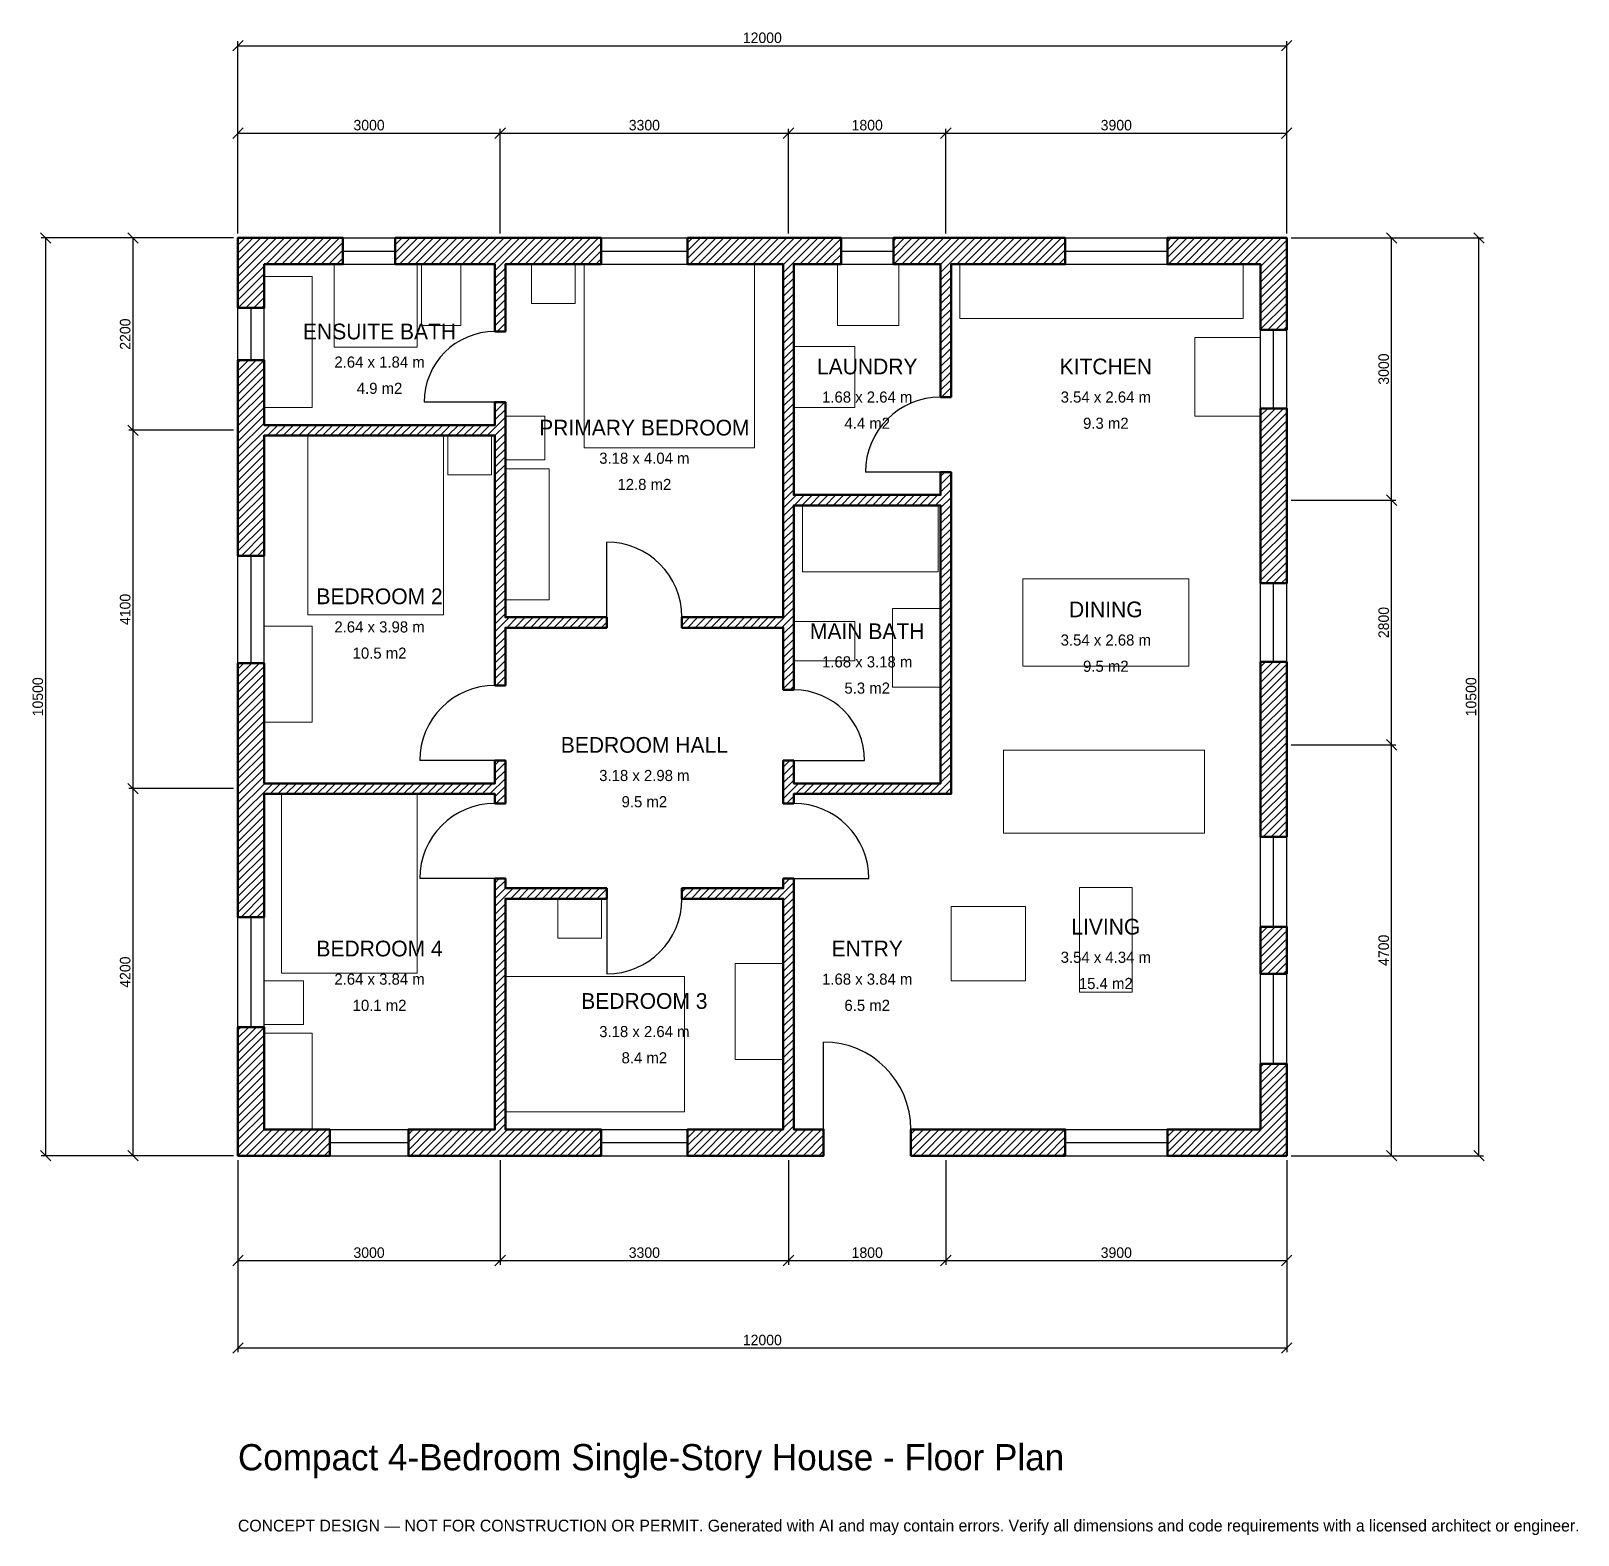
# Model space of a CAD drawing. Header units: millimetres. Extents: x -2369 to 15333, y -4341 to 12869.
import ezdxf
from ezdxf.enums import TextEntityAlignment as Align

# ---------------------------------------------------------------- set-up
doc = ezdxf.new("R2010")
doc.units = ezdxf.units.MM
for name, color, linetype, lineweight in [('A-ANNO-DIMS', 1, 'Continuous', 13), ('A-ANNO-TEXT', 7, 'Continuous', 18), ('A-AREA-IDEN', 7, 'Continuous', 18), ('A-DOOR', 2, 'Continuous', 25), ('A-FLOR-FIXT', 9, 'Continuous', 13), ('A-FURN', 9, 'Continuous', 13), ('A-GLAZ', 4, 'Continuous', 25), ('A-WALL', 7, 'Continuous', 50), ('A-WALL-PATT', 8, 'Continuous', 13)]:
    doc.layers.add(name, color=color, linetype=linetype, lineweight=lineweight)
doc.dimstyles.new('PLAN', dxfattribs={"dimtxt": 120, "dimasz": 80, "dimexe": 50, "dimexo": 50, "dimgap": 30, "dimtad": 1, "dimdec": 0, "dimtsz": 60, "dimcen": 2.5, "dimclrd": 1, "dimclre": 1, "dimazin": 3, "dimtfac": 1, "dimtmove": 0, "dimatfit": 3})

msp = doc.modelspace()

# ---------------------------------------------------------------- hatches: boundary and pattern name
at = {"layer": 'A-WALL-PATT'}
h = msp.add_hatch(dxfattribs=at)
h.set_pattern_fill('ANSI31', color=8, scale=20)
h.paths.add_polyline_path([(2940, -0.001), (2940, 0), (2850, 0), (1950, 0), (1950, 300), (2850, 300), (2940, 300), (2940, 2940), (2940, 3060), (2940, 3170), (3060, 3170), (3060, 3060), (4220, 3060), (4220, 2940), (3060, 2940), (3060, 300), (3150, 300), (4155, 300), (4155, 0), (3150, 0), (3060, 0), (3060, -0.001), (2940, -0.001)])
h.paths.add_polyline_path([(300, 0), (300, -0.001), (0, -0.001), (0, 0), (-0.001, 0), (-0.001, 300), (0, 300), (0, 1470), (300, 1470), (300, 300), (1050, 300), (1050, 0), (300, 0)])
h.paths.add_polyline_path([(0, 4050), (0, 4140), (-0.001, 4140), (-0.001, 4260), (0, 4260), (0, 4350), (0, 5635), (300, 5635), (300, 4350), (300, 4260), (2940, 4260), (2940, 4520), (3060, 4520), (3060, 4260), (3060, 4140), (3060, 4030), (2940, 4030), (2940, 4140), (300, 4140), (300, 4050), (300, 2730), (0, 2730), (0, 4050)])
h.paths.add_polyline_path([(0, 8150), (0, 8240), (-0.001, 8240), (-0.001, 8360), (0, 8360), (0, 8450), (0, 9100), (300, 9100), (300, 8450), (300, 8360), (2940, 8360), (2940, 8620), (3060, 8620), (3060, 8360), (3060, 8240), (3060, 6160), (4220, 6160), (4220, 6040), (3060, 6040), (3060, 5380), (2940, 5380), (2940, 6040), (2940, 6160), (2940, 8240), (300, 8240), (300, 8150), (300, 6865), (0, 6865), (0, 8150)])
h.paths.add_polyline_path([(0, 10200), (-0.001, 10200), (-0.001, 10500), (0, 10500), (0, 10500.001), (300, 10500.001), (300, 10500), (1200, 10500), (1200, 10200), (300, 10200), (300, 9700), (0, 9700), (0, 10200)])
h.paths.add_polyline_path([(2850, 10500), (2940, 10500), (2940, 10500.001), (3060, 10500.001), (3060, 10500), (3150, 10500), (4155, 10500), (4155, 10200), (3150, 10200), (3060, 10200), (3060, 9430), (2940, 9430), (2940, 10200), (2850, 10200), (1800, 10200), (1800, 10500), (2850, 10500)])
h.paths.add_polyline_path([(6150, 10500), (6240, 10500), (6240, 10500.001), (6360, 10500.001), (6360, 10500), (6450, 10500), (6900, 10500), (6900, 10200), (6450, 10200), (6360, 10200), (6360, 7560), (8040, 7560), (8040, 7820), (8160, 7820), (8160, 7560), (8160, 7440), (8160, 4760), (8160, 4640), (8160, 4260), (8160, 4140), (8040, 4140), (6360, 4140), (6360, 4030), (6240, 4030), (6240, 4140), (6240, 4260), (6240, 4520), (6360, 4520), (6360, 4260), (8040, 4260), (8040, 4640), (8040, 4760), (8040, 7440), (6360, 7440), (6360, 6160), (6360, 6040), (6360, 5330), (6240, 5330), (6240, 6040), (5080, 6040), (5080, 6160), (6240, 6160), (6240, 7440), (6240, 7560), (6240, 10200), (6150, 10200), (5145, 10200), (5145, 10500), (6150, 10500)])
h.paths.add_polyline_path([(7950, 10500), (8040, 10500), (8040, 10500.001), (8160, 10500.001), (8160, 10500), (8250, 10500), (9465, 10500), (9465, 10200), (8250, 10200), (8160, 10200), (8160, 8680), (8040, 8680), (8040, 10200), (7950, 10200), (7500, 10200), (7500, 10500), (7950, 10500)])
h.paths.add_polyline_path([(11700, 10500), (11700, 10500.001), (12000, 10500.001), (12000, 10500), (12000.001, 10500), (12000.001, 10200), (12000, 10200), (12000, 9450), (11700, 9450), (11700, 10200), (10635, 10200), (10635, 10500), (11700, 10500)])
h.paths.add_polyline_path([(12000, 7650), (12000, 7350), (12000, 6550), (11700, 6550), (11700, 7350), (11700, 7650), (11700, 8550), (12000, 8550), (12000, 7650)])
h.paths.add_polyline_path([(12000, 4850), (12000, 4550), (12000, 3648.333), (11700, 3648.333), (11700, 4550), (11700, 4850), (11700, 5650), (12000, 5650), (12000, 4850)])
h.paths.add_polyline_path([(12000, 2081.667), (11700, 2081.667), (11700, 2618.333), (12000, 2618.333), (12000, 2081.667)])
h.paths.add_polyline_path([(12000, 300), (12000.001, 300), (12000.001, 0), (12000, 0), (12000, -0.001), (11700, -0.001), (11700, 0), (10635, 0), (10635, 300), (11700, 300), (11700, 1051.667), (12000, 1051.667), (12000, 300)])
h.paths.add_polyline_path([(8250, 0), (7950, 0), (7700, 0), (7700, 300), (7950, 300), (8250, 300), (9465, 300), (9465, 0), (8250, 0)])
h.paths.add_polyline_path([(6450, 0), (6360, 0), (6360, -0.001), (6240, -0.001), (6240, 0), (6150, 0), (5145, 0), (5145, 300), (6150, 300), (6240, 300), (6240, 2940), (5080, 2940), (5080, 3060), (6240, 3060), (6240, 3170), (6360, 3170), (6360, 3060), (6360, 2940), (6360, 300), (6450, 300), (6700, 300), (6700, 0), (6450, 0)])

# ---------------------------------------------------------------- linework, layer by layer
at = {"layer": 'A-DOOR'}
for p, q in [((2940, 8620), (2130, 8620)), ((8040, 7820), (7180, 7820)), ((4220, 6160), (4220, 7020)), ((2940, 4520), (2080, 4520)), ((6360, 4520), (7170, 4520)), ((2940, 3170), (2080, 3170)), ((6360, 3170), (7220, 3170)), ((4220, 2940), (4220, 2080)), ((6700, 300), (6700, 1300))]:
    msp.add_line(p, q, dxfattribs=at)
for centre, radius, start, end in [((2940, 8620), 810, 90, 180), ((8040, 7820), 860, 90, 180), ((4220, 6160), 860, 0, 90), ((2940, 4520), 860, 90, 180), ((6360, 4520), 810, 0, 90), ((2940, 3170), 860, 90, 180), ((6360, 3170), 860, 0, 90), ((4220, 2940), 860, 270, 360), ((6700, 300), 1000, 0, 90)]:
    msp.add_arc(centre, radius, start, end, dxfattribs=at)
at = {"layer": 'A-FLOR-FIXT'}
for points in [[(1100, 9250), (2050, 9250), (2050, 10200), (1100, 10200)], [(2100, 9500), (2550, 9500), (2550, 10200), (2100, 10200)], [(8260, 9580), (11500, 9580), (11500, 10200), (8260, 10200)], [(300, 8560), (850, 8560), (850, 10060), (300, 10060)], [(6460, 6680), (8010, 6680), (8010, 7440), (6460, 7440)], [(7490, 5360), (8040, 5360), (8040, 6260), (7490, 6260)], [(6360, 5660), (7060, 5660), (7060, 6110), (6360, 6110)]]:
    msp.add_lwpolyline(points, close=True, dxfattribs=at)
at = {"layer": 'A-FURN'}
for points in [[(3360, 9750), (3860, 9750), (3860, 10200), (3360, 10200)], [(3960, 8100), (5910, 8100), (5910, 10200), (3960, 10200)], [(6860, 9500), (7560, 9500), (7560, 10200), (6860, 10200)], [(6360, 8560), (7060, 8560), (7060, 9260), (6360, 9260)], [(10950, 8460), (11700, 8460), (11700, 9360), (10950, 9360)], [(3060, 7960), (3510, 7960), (3510, 8460), (3060, 8460)], [(800, 6190), (2350, 6190), (2350, 8240), (800, 8240)], [(2400, 7790), (2900, 7790), (2900, 8240), (2400, 8240)], [(3060, 6360), (3560, 6360), (3560, 7860), (3060, 7860)], [(8980, 5600), (10880, 5600), (10880, 6600), (8980, 6600)], [(300, 4960), (850, 4960), (850, 6060), (300, 6060)], [(8760, 3690), (11060, 3690), (11060, 4640), (8760, 4640)], [(500, 2090), (2050, 2090), (2050, 4140), (500, 4140)], [(9630, 1870), (10230, 1870), (10230, 3070), (9630, 3070)], [(3660, 2490), (4160, 2490), (4160, 2940), (3660, 2940)], [(8160, 2000), (9010, 2000), (9010, 2850), (8160, 2850)], [(5690, 1100), (6240, 1100), (6240, 2200), (5690, 2200)], [(300, 1500), (750, 1500), (750, 2000), (300, 2000)], [(3060, 500), (5110, 500), (5110, 2050), (3060, 2050)], [(300, 300), (850, 300), (850, 1400), (300, 1400)]]:
    msp.add_lwpolyline(points, close=True, dxfattribs=at)
at = {"layer": 'A-GLAZ'}
for p, q in [((1200, 10500), (1800, 10500)), ((4155, 10500), (5145, 10500)), ((6900, 10500), (7500, 10500)), ((9465, 10500), (10635, 10500)), ((1200, 10350), (1800, 10350)), ((4155, 10350), (5145, 10350)), ((6900, 10350), (7500, 10350)), ((9465, 10350), (10635, 10350)), ((1200, 10200), (1800, 10200)), ((4155, 10200), (5145, 10200)), ((6900, 10200), (7500, 10200)), ((9465, 10200), (10635, 10200)), ((0, 9100), (0, 9700)), ((150, 9100), (150, 9700)), ((300, 9100), (300, 9700)), ((11700, 8550), (11700, 9450)), ((11850, 8550), (11850, 9450)), ((12000, 8550), (12000, 9450)), ((0, 5635), (0, 6865)), ((150, 5635), (150, 6865)), ((300, 5635), (300, 6865)), ((11700, 5650), (11700, 6550)), ((11850, 5650), (11850, 6550)), ((12000, 5650), (12000, 6550)), ((11700, 2618.333), (11700, 3648.333)), ((11850, 2618.333), (11850, 3648.333)), ((12000, 2618.333), (12000, 3648.333)), ((0, 1470), (0, 2730)), ((150, 1470), (150, 2730)), ((300, 1470), (300, 2730)), ((11700, 1051.667), (11700, 2081.667)), ((11850, 1051.667), (11850, 2081.667)), ((12000, 1051.667), (12000, 2081.667)), ((1050, 300), (1950, 300)), ((4155, 300), (5145, 300)), ((9465, 300), (10635, 300)), ((1050, 150), (1950, 150)), ((1050, 0), (1950, 0)), ((4155, 150), (5145, 150)), ((4155, 0), (5145, 0)), ((9465, 150), (10635, 150)), ((9465, 0), (10635, 0))]:
    msp.add_line(p, q, dxfattribs=at)
at = {"layer": 'A-WALL'}
for points in [[(0, 10200), (-0.001, 10200), (-0.001, 10500), (0, 10500), (0, 10500.001), (300, 10500.001), (300, 10500), (1200, 10500), (1200, 10200), (300, 10200), (300, 9700), (0, 9700), (0, 10200)], [(2850, 10500), (2940, 10500), (2940, 10500.001), (3060, 10500.001), (3060, 10500), (3150, 10500), (4155, 10500), (4155, 10200), (3150, 10200), (3060, 10200), (3060, 9430), (2940, 9430), (2940, 10200), (2850, 10200), (1800, 10200), (1800, 10500), (2850, 10500)], [(6150, 10500), (6240, 10500), (6240, 10500.001), (6360, 10500.001), (6360, 10500), (6450, 10500), (6900, 10500), (6900, 10200), (6450, 10200), (6360, 10200), (6360, 7560), (8040, 7560), (8040, 7820), (8160, 7820), (8160, 7560), (8160, 7440), (8160, 4760), (8160, 4640), (8160, 4260), (8160, 4140), (8040, 4140), (6360, 4140), (6360, 4030), (6240, 4030), (6240, 4140), (6240, 4260), (6240, 4520), (6360, 4520), (6360, 4260), (8040, 4260), (8040, 4640), (8040, 4760), (8040, 7440), (6360, 7440), (6360, 6160), (6360, 6040), (6360, 5330), (6240, 5330), (6240, 6040), (5080, 6040), (5080, 6160), (6240, 6160), (6240, 7440), (6240, 7560), (6240, 10200), (6150, 10200), (5145, 10200), (5145, 10500), (6150, 10500)], [(7950, 10500), (8040, 10500), (8040, 10500.001), (8160, 10500.001), (8160, 10500), (8250, 10500), (9465, 10500), (9465, 10200), (8250, 10200), (8160, 10200), (8160, 8680), (8040, 8680), (8040, 10200), (7950, 10200), (7500, 10200), (7500, 10500), (7950, 10500)], [(11700, 10500), (11700, 10500.001), (12000, 10500.001), (12000, 10500), (12000.001, 10500), (12000.001, 10200), (12000, 10200), (12000, 9450), (11700, 9450), (11700, 10200), (10635, 10200), (10635, 10500), (11700, 10500)], [(0, 8150), (0, 8240), (-0.001, 8240), (-0.001, 8360), (0, 8360), (0, 8450), (0, 9100), (300, 9100), (300, 8450), (300, 8360), (2940, 8360), (2940, 8620), (3060, 8620), (3060, 8360), (3060, 8240), (3060, 6160), (4220, 6160), (4220, 6040), (3060, 6040), (3060, 5380), (2940, 5380), (2940, 6040), (2940, 6160), (2940, 8240), (300, 8240), (300, 8150), (300, 6865), (0, 6865), (0, 8150)], [(12000, 7650), (12000, 7350), (12000, 6550), (11700, 6550), (11700, 7350), (11700, 7650), (11700, 8550), (12000, 8550), (12000, 7650)], [(0, 4050), (0, 4140), (-0.001, 4140), (-0.001, 4260), (0, 4260), (0, 4350), (0, 5635), (300, 5635), (300, 4350), (300, 4260), (2940, 4260), (2940, 4520), (3060, 4520), (3060, 4260), (3060, 4140), (3060, 4030), (2940, 4030), (2940, 4140), (300, 4140), (300, 4050), (300, 2730), (0, 2730), (0, 4050)], [(12000, 4850), (12000, 4550), (12000, 3648.333), (11700, 3648.333), (11700, 4550), (11700, 4850), (11700, 5650), (12000, 5650), (12000, 4850)], [(2940, -0.001), (2940, 0), (2850, 0), (1950, 0), (1950, 300), (2850, 300), (2940, 300), (2940, 2940), (2940, 3060), (2940, 3170), (3060, 3170), (3060, 3060), (4220, 3060), (4220, 2940), (3060, 2940), (3060, 300), (3150, 300), (4155, 300), (4155, 0), (3150, 0), (3060, 0), (3060, -0.001), (2940, -0.001)], [(6450, 0), (6360, 0), (6360, -0.001), (6240, -0.001), (6240, 0), (6150, 0), (5145, 0), (5145, 300), (6150, 300), (6240, 300), (6240, 2940), (5080, 2940), (5080, 3060), (6240, 3060), (6240, 3170), (6360, 3170), (6360, 3060), (6360, 2940), (6360, 300), (6450, 300), (6700, 300), (6700, 0), (6450, 0)], [(12000, 2081.667), (11700, 2081.667), (11700, 2618.333), (12000, 2618.333), (12000, 2081.667)], [(300, 0), (300, -0.001), (0, -0.001), (0, 0), (-0.001, 0), (-0.001, 300), (0, 300), (0, 1470), (300, 1470), (300, 300), (1050, 300), (1050, 0), (300, 0)], [(12000, 300), (12000.001, 300), (12000.001, 0), (12000, 0), (12000, -0.001), (11700, -0.001), (11700, 0), (10635, 0), (10635, 300), (11700, 300), (11700, 1051.667), (12000, 1051.667), (12000, 300)], [(8250, 0), (7950, 0), (7700, 0), (7700, 300), (7950, 300), (8250, 300), (9465, 300), (9465, 0), (8250, 0)]]:
    msp.add_lwpolyline(points, close=True, dxfattribs=at)

# ---------------------------------------------------------------- texts
at = {"layer": 'A-ANNO-TEXT'}
for s, height, p in [('Compact 4-Bedroom Single-Story House - Floor Plan', 300, (0, -3600)), ('CONCEPT DESIGN — NOT FOR CONSTRUCTION OR PERMIT. Generated with AI and may contain errors. Verify all dimensions and code requirements with a licensed architect or engineer.', 135, (0, -4300))]:
    msp.add_text(s, height=height, dxfattribs=at).set_placement(p)
at = {"layer": 'A-AREA-IDEN'}
for s, height, p in [('ENSUITE BATH', 180, (1620, 9430)), ('2.64 x 1.84 m', 127.5, (1620, 9080)), ('LAUNDRY', 180, (7200, 9030)), ('KITCHEN', 180, (9930, 9030)), ('4.9 m2', 127.5, (1620, 8780)), ('1.68 x 2.64 m', 127.5, (7200, 8680)), ('3.54 x 2.64 m', 127.5, (9930, 8680)), ('PRIMARY BEDROOM', 180, (4650, 8330)), ('4.4 m2', 127.5, (7200, 8380)), ('9.3 m2', 127.5, (9930, 8380)), ('3.18 x 4.04 m', 127.5, (4650, 7980)), ('12.8 m2', 127.5, (4650, 7680)), ('BEDROOM 2', 180, (1620, 6400)), ('DINING', 180, (9930, 6250)), ('2.64 x 3.98 m', 127.5, (1620, 6050)), ('MAIN BATH', 180, (7200, 6000)), ('3.54 x 2.68 m', 127.5, (9930, 5900)), ('10.5 m2', 127.5, (1620, 5750)), ('1.68 x 3.18 m', 127.5, (7200, 5650)), ('9.5 m2', 127.5, (9930, 5600)), ('5.3 m2', 127.5, (7200, 5350)), ('BEDROOM HALL', 180, (4650, 4700)), ('3.18 x 2.98 m', 127.5, (4650, 4350)), ('9.5 m2', 127.5, (4650, 4050)), ('LIVING', 180, (9930, 2620)), ('BEDROOM 4', 180, (1620, 2370)), ('ENTRY', 180, (7200, 2370)), ('3.54 x 4.34 m', 127.5, (9930, 2270)), ('2.64 x 3.84 m', 127.5, (1620, 2020)), ('1.68 x 3.84 m', 127.5, (7200, 2020)), ('15.4 m2', 127.5, (9930, 1970)), ('10.1 m2', 127.5, (1620, 1720)), ('BEDROOM 3', 180, (4650, 1770)), ('6.5 m2', 127.5, (7200, 1720)), ('3.18 x 2.64 m', 127.5, (4650, 1420)), ('8.4 m2', 127.5, (4650, 1120))]:
    msp.add_text(s, height=height, dxfattribs=at).set_placement(p, align=Align.MIDDLE_CENTER)

# ---------------------------------------------------------------- dimensions: what is measured, and where the dimension line sits
at = {"layer": 'A-ANNO-DIMS'}
for base, p1, p2, text in [((0, 12700), (0, 10500), (12000, 10500), '12000'), ((0, 11700), (0, 10500), (3000, 10500), '3000'), ((3000, 11700), (3000, 10500), (6300, 10500), '3300'), ((6300, 11700), (6300, 10500), (8100, 10500), '1800'), ((8100, 11700), (8100, 10500), (12000, 10500), '3900'), ((0, -1200), (0, 0), (3000, 0), '3000'), ((0, -2200), (0, 0), (12000, 0), '12000'), ((3000, -1200), (3000, 0), (6300, 0), '3300'), ((6300, -1200), (6300, 0), (8100, 0), '1800'), ((8100, -1200), (8100, 0), (12000, 0), '3900')]:
    msp.add_linear_dim(base=base, p1=p1, p2=p2, text=text, dimstyle='PLAN', dxfattribs=at).render()
for base, p1, p2, text in [((-2200, 0), (0, 0), (0, 10500), '10500'), ((-1200, 8300), (0, 8300), (0, 10500), '2200'), ((13200, 7500), (12000, 7500), (12000, 10500), '3000'), ((14200, 0), (12000, 0), (12000, 10500), '10500'), ((-1200, 4200), (0, 4200), (0, 8300), '4100'), ((13200, 4700), (12000, 4700), (12000, 7500), '2800'), ((13200, 0), (12000, 0), (12000, 4700), '4700'), ((-1200, 0), (0, 0), (0, 4200), '4200')]:
    msp.add_linear_dim(base=base, p1=p1, p2=p2, angle=90, text=text, dimstyle='PLAN', dxfattribs=at).render()

doc.saveas('drawing.dxf')
